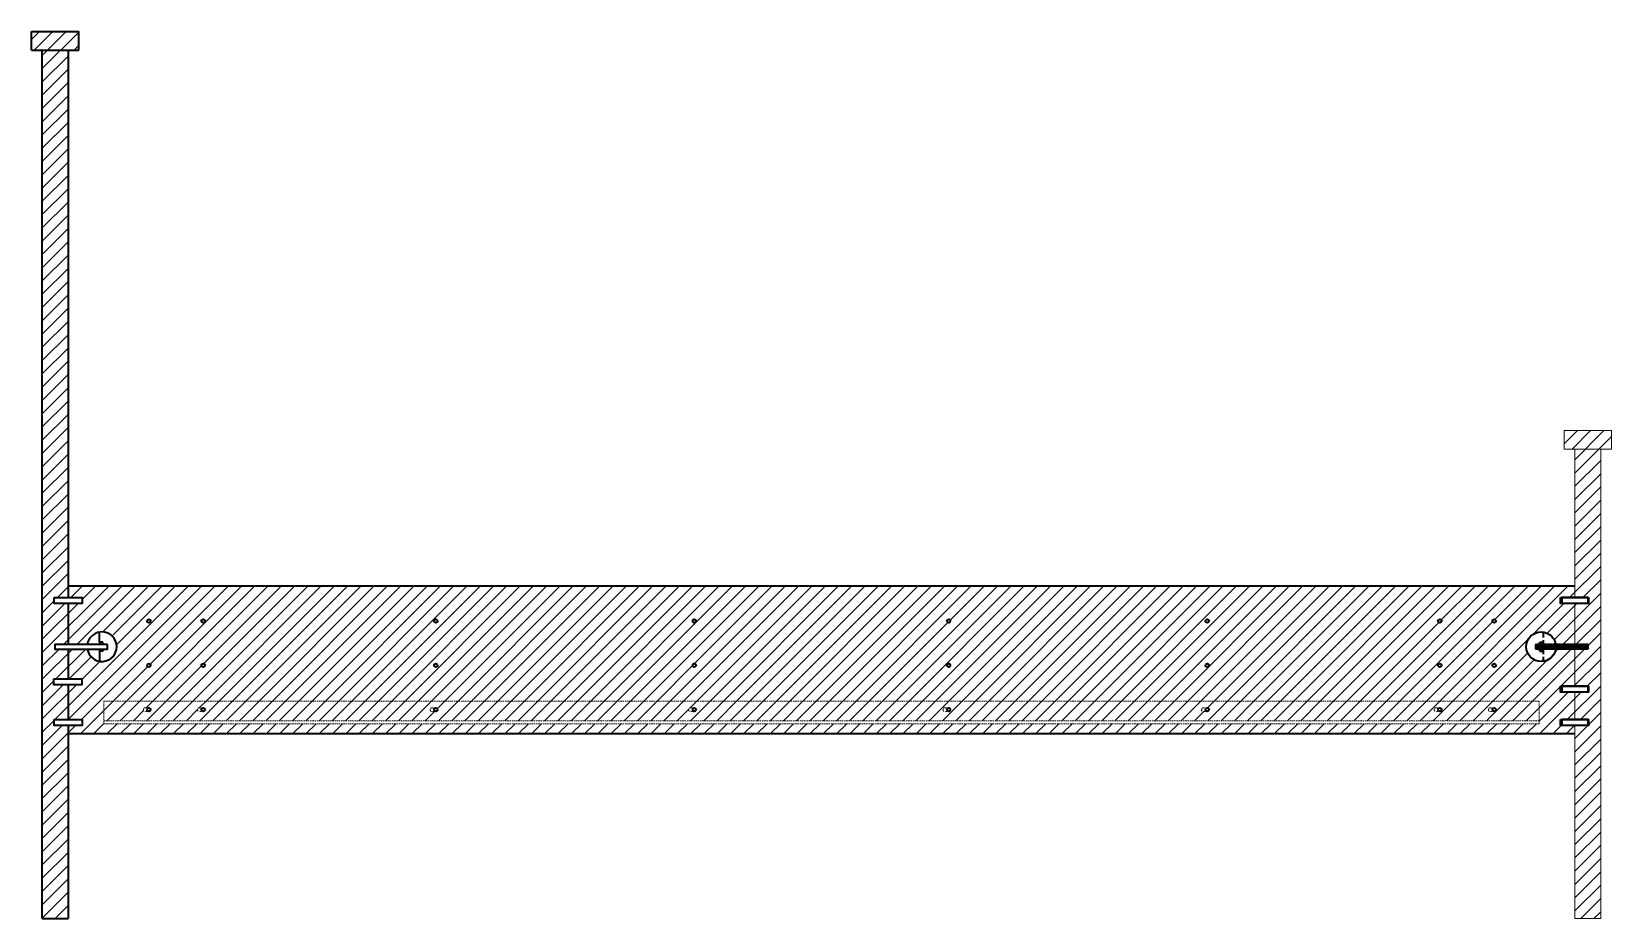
# Model space of a CAD drawing. Header units: millimetres. Extents: x -1075 to 19534, y -18367 to 1979.
# Drawn here: x 2469 to 4608, y -11868 to -10668 of the extents above; entities that cross this region are included whole.
import ezdxf

# ---------------------------------------------------------------- set-up
doc = ezdxf.new("R2010")
doc.units = ezdxf.units.MM
doc.linetypes.add('DASHED', pattern=[0.75, 0.5, -0.25])
for name, color, linetype, lineweight in [('A-DETL-MCUT', 7, 'Continuous', 35), ('A-DETL-MCUT1', 7, 'Continuous', 35), ('A-ELEV-MBE', 7, 'Continuous', 18), ('A-SECT-MCUT', 7, 'Continuous', 35)]:
    doc.layers.add(name, color=color, linetype=linetype, lineweight=lineweight)

msp = doc.modelspace()

# ---------------------------------------------------------------- hatches: boundary and pattern name
at = {"layer": 'A-SECT-MCUT', "lineweight": 13, "true_color": 0x636466}
h = msp.add_hatch(dxfattribs=at)
h.set_pattern_fill('ANSI31', color=251, scale=4)
h.paths.add_polyline_path([(4593.1, -11232.8), (4558.1, -11232.8), (4558.1, -11433.8), (4576.7, -11433.8), (4576.7, -11434.9), (4577.1, -11435.3), (4577.1, -11441.8), (4538.7, -11441.8), (4538.7, -11433.8), (4558.1, -11433.8), (4558.1, -11417.8), (2518.1, -11417.8), (2518.1, -11433.8), (2537.1, -11433.8), (2537.1, -11441.8), (2518.1, -11441.8), (2518.1, -11497.2), (2544, -11497.2, -0.927449), (2583.8, -11500.2, -0.9256), (2544.1, -11503.3), (2518.1, -11503.3), (2518.1, -11543.7), (2536.7, -11543.7), (2536.7, -11551.7), (2518.1, -11551.7), (2518.1, -11598.8), (2537.1, -11598.8), (2537.1, -11606.8), (2518.1, -11606.8), (2518.1, -11617.8), (4558.1, -11617.8), (4558.1, -11606.8), (4538.7, -11606.8), (4538.7, -11598.8), (4558.1, -11598.8), (4558.1, -11561.7), (4538.7, -11561.7), (4538.7, -11553.7), (4576.7, -11553.7), (4576.7, -11554.8), (4577.1, -11555.2), (4577.1, -11561.7), (4558.1, -11561.7), (4558.1, -11598.8), (4576.7, -11598.8), (4576.7, -11599.9), (4577.1, -11600.3), (4577.1, -11606.8), (4558.1, -11606.8), (4558.1, -11867.8), (4593.1, -11867.8)])
h.paths.add_polyline_path([(4509.6, -11573.8), (4509.6, -11604.4), (2566.6, -11604.4), (2566.6, -11573.8)], flags=16)
h.paths.add_polyline_path([(3013.4, -11525.4, -1), (3018.4, -11525.4, -1)], flags=16)
h.paths.add_polyline_path([(3013.4, -11465.4, -1), (3018.4, -11465.4, -1)], flags=16)
h.paths.add_polyline_path([(3018.4, -11584.9), (3018.4, -11585.9, -0.414214), (3016.4, -11587.9), (3010.4, -11587.9, -0.414214), (3008.4, -11585.9), (3008.4, -11584.9, -0.414214), (3010.4, -11582.9), (3016.4, -11582.9, -0.414214)], flags=0)
h.paths.add_polyline_path([(3368.4, -11525.4, -1), (3363.4, -11525.4, -1)], flags=16)
h.paths.add_polyline_path([(3368.4, -11465.4, -1), (3363.4, -11465.4, -1)], flags=16)
h.paths.add_polyline_path([(3358.4, -11584.9, -0.414214), (3360.4, -11582.9), (3366.4, -11582.9, -0.414214), (3368.4, -11584.9), (3368.4, -11585.9, -0.414214), (3366.4, -11587.9), (3360.4, -11587.9, -0.414214), (3358.4, -11585.9)], flags=0)
h.paths.add_polyline_path([(3368.4, -11585.4, -1), (3363.4, -11585.4, -1)], flags=0)
h.paths.add_polyline_path([(2698.4, -11525.4, -1), (2703.4, -11525.4, -1)], flags=16)
h.paths.add_polyline_path([(2698.4, -11465.4, -1), (2703.4, -11465.4, -1)], flags=16)
h.paths.add_polyline_path([(2703.4, -11584.9), (2703.4, -11585.9, -0.414214), (2701.4, -11587.9), (2695.4, -11587.9, -0.414214), (2693.4, -11585.9), (2693.4, -11584.9, -0.414214), (2695.4, -11582.9), (2701.4, -11582.9, -0.414214)], flags=0)
h.paths.add_polyline_path([(2624.9, -11525.4, -1), (2629.9, -11525.4, -1)], flags=16)
h.paths.add_polyline_path([(2624.9, -11465.4, -1), (2629.9, -11465.4, -1)], flags=16)
h.paths.add_polyline_path([(2629.9, -11584.9), (2629.9, -11585.9, -0.414214), (2627.9, -11587.9), (2621.9, -11587.9, -0.414214), (2619.9, -11585.9), (2619.9, -11584.9, -0.414214), (2621.9, -11582.9), (2627.9, -11582.9, -0.414214)], flags=0)
h.paths.add_polyline_path([(3712.8, -11525.4, -1), (3707.8, -11525.4, -1)], flags=16)
h.paths.add_polyline_path([(3702.8, -11584.9, -0.414214), (3704.8, -11582.9), (3710.8, -11582.9, -0.414214), (3712.8, -11584.9), (3712.8, -11585.9, -0.414214), (3710.8, -11587.9), (3704.8, -11587.9, -0.414214), (3702.8, -11585.9)], flags=0)
h.paths.add_polyline_path([(3712.8, -11465.4, -1), (3707.8, -11465.4, -1)], flags=16)
h.paths.add_polyline_path([(3712.8, -11585.4, -1), (3707.8, -11585.4, -1)], flags=0)
h.paths.add_polyline_path([(4052.8, -11584.9, -0.414214), (4054.8, -11582.9), (4060.8, -11582.9, -0.414214), (4062.8, -11584.9), (4062.8, -11585.9, -0.414214), (4060.8, -11587.9), (4054.8, -11587.9, -0.414214), (4052.8, -11585.9)], flags=0)
h.paths.add_polyline_path([(4062.8, -11525.4, -1), (4057.8, -11525.4, -1)], flags=16)
h.paths.add_polyline_path([(4062.8, -11465.4, -1), (4057.8, -11465.4, -1)], flags=16)
h.paths.add_polyline_path([(4062.8, -11585.4, -1), (4057.8, -11585.4, -1)], flags=0)
h.paths.add_polyline_path([(4367.8, -11584.9, -0.414214), (4369.8, -11582.9), (4375.8, -11582.9, -0.414214), (4377.8, -11584.9), (4377.8, -11585.9, -0.414214), (4375.8, -11587.9), (4369.8, -11587.9, -0.414214), (4367.8, -11585.9)], flags=0)
h.paths.add_polyline_path([(4377.8, -11525.4, -1), (4372.8, -11525.4, -1)], flags=16)
h.paths.add_polyline_path([(4377.8, -11465.4, -1), (4372.8, -11465.4, -1)], flags=16)
h.paths.add_polyline_path([(4377.8, -11585.4, -1), (4372.8, -11585.4, -1)], flags=0)
h.paths.add_polyline_path([(4441.3, -11584.9, -0.414214), (4443.3, -11582.9), (4449.3, -11582.9, -0.414214), (4451.3, -11584.9), (4451.3, -11585.9, -0.414214), (4449.3, -11587.9), (4443.3, -11587.9, -0.414214), (4441.3, -11585.9)], flags=0)
h.paths.add_polyline_path([(4451.3, -11525.4, -1), (4446.3, -11525.4, -1)], flags=16)
h.paths.add_polyline_path([(4451.3, -11465.4, -1), (4446.3, -11465.4, -1)], flags=16)
h.paths.add_polyline_path([(4451.3, -11585.4, -1), (4446.3, -11585.4, -1)], flags=0)
h.paths.add_polyline_path([(4532.2, -11497.3, -0.249301), (4533.2, -11497.6), (4533.2, -11497.6, -0.415904), (4534.9, -11497.6), (4534.9, -11497.6, -0.415904), (4536.5, -11497.6), (4536.5, -11497.6, -0.415904), (4538.2, -11497.6), (4538.2, -11497.6, -0.415904), (4539.8, -11497.6, -0.415905), (4541.5, -11497.6, -0.415905), (4543.1, -11497.6, -0.415904), (4544.8, -11497.6), (4544.8, -11497.6, -0.415904), (4546.4, -11497.6), (4546.4, -11497.6, -0.415904), (4548.1, -11497.6), (4548.1, -11497.6, -0.415903), (4549.7, -11497.6), (4549.7, -11497.6, -0.415904), (4551.4, -11497.6), (4551.4, -11497.6, -0.415904), (4553, -11497.6), (4553, -11497.6, -0.415904), (4554.7, -11497.6), (4554.7, -11497.6, -0.415904), (4556.3, -11497.6), (4556.3, -11497.6, -0.415904), (4558, -11497.6), (4558, -11497.6, -0.415905), (4559.6, -11497.6, -0.415905), (4561.3, -11497.6, -0.415905), (4563, -11497.6, -0.415905), (4564.6, -11497.6, -0.415905), (4566.3, -11497.6, -0.415905), (4567.9, -11497.6), (4567.9, -11497.6, -0.415904), (4569.6, -11497.6, -0.415905), (4571.2, -11497.6, -0.415905), (4572.9, -11497.6, -0.415905), (4574.5, -11497.6, -0.44132), (4576.1, -11497.6), (4576.1, -11502.9, -0.415899), (4574.4, -11502.9, -0.415903), (4572.8, -11502.9), (4572.8, -11502.9, -0.4159), (4571.1, -11502.9), (4571.1, -11502.9, -0.4159), (4569.5, -11502.9), (4569.5, -11502.9, -0.415899), (4567.8, -11502.9), (4567.8, -11502.9, -0.415899), (4566.1, -11502.9), (4566.1, -11502.9, -0.415899), (4564.5, -11502.9), (4564.5, -11502.9, -0.415894), (4562.8, -11502.9), (4562.8, -11502.9, -0.415894), (4561.2, -11502.9), (4561.2, -11502.9, -0.415894), (4559.5, -11502.9), (4559.5, -11502.9, -0.415894), (4557.9, -11502.9), (4557.9, -11502.9, -0.415894), (4556.2, -11502.9), (4556.2, -11502.9, -0.415894), (4554.6, -11502.9), (4554.6, -11502.9, -0.415889), (4552.9, -11502.9), (4552.9, -11502.9, -0.415889), (4551.3, -11502.9), (4551.3, -11502.9, -0.415889), (4549.6, -11502.9), (4549.6, -11502.9, -0.415889), (4548, -11502.9), (4548, -11502.9, -0.415889), (4546.3, -11502.9), (4546.3, -11502.9, -0.415888), (4544.7, -11502.9), (4544.7, -11502.9, -0.415884), (4543, -11502.9), (4543, -11502.9, -0.415883), (4541.4, -11502.9), (4541.4, -11502.9, -0.415883), (4539.7, -11502.9), (4539.7, -11502.9, -0.415883), (4538.1, -11502.9), (4538.1, -11502.9, -0.415883), (4536.4, -11502.9), (4536.4, -11502.9, -0.415883), (4534.7, -11502.9), (4534.7, -11502.9, -0.415878), (4533.1, -11502.9), (4533.1, -11502.9, -0.225016), (4532.2, -11503.2, -0.927496), (4492.4, -11500.2, -0.927864)], flags=16)
h.paths.add_polyline_path([(4504.9, -11497.2), (4505, -11497.6, -0.415904), (4506.6, -11497.6), (4506.6, -11497.6, -0.415904), (4508.3, -11497.6), (4508.3, -11497.6, -0.415904), (4510, -11497.6), (4510, -11497.6, -0.204557), (4510.8, -11497.2), (4510.8, -11495.5), (4510.4, -11495.5), (4510.4, -11497.2), (4510.8, -11497.2), (4510.8, -11497.2, 0.204557), (4510, -11497.6), (4510.4, -11499.2), (4510.3, -11498.4, 0.669223), (4508.3, -11497.6), (4509.7, -11498.7, -0.403009), (4510.4, -11497.3), (4510.4, -11494.2), (4514.7, -11494.2), (4514.7, -11493.6), (4515.4, -11480.2), (4515.4, -11497.3, -0.282709), (4516.6, -11497.6), (4516.6, -11497.6, -0.415904), (4518.2, -11497.6), (4518.2, -11497.6, -0.415904), (4519.9, -11497.6), (4519.9, -11497.6, -0.415904), (4521.5, -11497.6), (4521.5, -11497.6, -0.415904), (4523.2, -11497.6), (4523.2, -11497.6, -0.436136), (4524.9, -11497.6, -0.436147), (4526.6, -11497.6), (4526.6, -11497.6, -0.415904), (4528.2, -11497.6), (4528.2, -11497.6, -0.415904), (4529.9, -11497.6), (4531.4, -11502.9, -0.415857), (4529.8, -11502.9), (4529.8, -11502.9, -0.415852), (4528.1, -11502.9), (4528.1, -11502.9, -0.41583), (4526.5, -11502.9), (4526.5, -11502.9, -0.436333), (4524.8, -11502.8, -0.435975), (4523.1, -11502.9), (4523.1, -11502.9, -0.415857), (4521.4, -11502.9), (4521.4, -11502.9, -0.415857), (4519.8, -11502.9), (4519.8, -11502.9, -0.415852), (4518.1, -11502.9), (4518.1, -11502.9, -0.41583), (4516.5, -11502.9), (4516.5, -11502.9, -0.25687), (4515.4, -11503.2), (4515.4, -11506.9), (4514.7, -11506.9), (4510.4, -11506.2), (4510.2, -11502.1, -0.669078), (4508.2, -11502.9), (4508.2, -11502.9, -0.41583), (4506.5, -11502.9), (4506.5, -11502.9, -0.41598), (4504.9, -11502.9)], flags=0)
h.paths.add_polyline_path([(4513.3, -11503.2), (4511.8, -11501.7, -0.481108), (4510.7, -11503.2)], flags=0)
h.paths.add_polyline_path([(4514.7, -11497.4), (4514.7, -11502.6), (4513.3, -11497.6, -0.354473)], flags=0)
h.paths.add_polyline_path([(2518.1, -10692.8), (2483.1, -10692.8), (2483.1, -11867.8), (2518.1, -11867.8), (2518.1, -11606.8), (2499.1, -11606.8), (2499.1, -11598.8), (2518.1, -11598.8), (2518.1, -11551.7), (2498.7, -11551.7), (2498.7, -11543.7), (2518.1, -11543.7), (2518.1, -11503.3), (2500.1, -11503.3), (2500.1, -11497.2), (2518.1, -11497.2), (2518.1, -11441.8), (2499.1, -11441.8), (2499.1, -11433.8), (2518.1, -11433.8)])
h.paths.add_polyline_path([(2532.6, -10667.8), (2468.6, -10667.8), (2468.6, -10692.8), (2532.6, -10692.8)])
h.paths.add_polyline_path([(4607.6, -11207.8), (4543.6, -11207.8), (4543.6, -11232.8), (4607.6, -11232.8)])
h = msp.add_hatch(dxfattribs=at)
h.set_pattern_fill('ANSI31', color=251, scale=4)
h.paths.add_polyline_path([(4509.6, -11573.8), (2566.6, -11573.8), (2566.6, -11600.4), (4509.6, -11600.4)])
h.paths.add_polyline_path([(2703.4, -11585.9, -0.414214), (2701.4, -11587.9), (2695.4, -11587.9, -0.414214), (2693.4, -11585.9), (2693.4, -11584.9, -0.414214), (2695.4, -11582.9), (2701.4, -11582.9, -0.414214), (2703.4, -11584.9)], flags=16)
h.paths.add_polyline_path([(2698.4, -11585.4, -1), (2703.4, -11585.4, -1)], flags=0)
h.paths.add_polyline_path([(3008.4, -11585.9), (3008.4, -11584.9, -0.414214), (3010.4, -11582.9), (3016.4, -11582.9, -0.414214), (3018.4, -11584.9), (3018.4, -11585.9, -0.414214), (3016.4, -11587.9), (3010.4, -11587.9, -0.414214)], flags=16)
h.paths.add_polyline_path([(2629.9, -11585.9, -0.414214), (2627.9, -11587.9), (2621.9, -11587.9, -0.414214), (2619.9, -11585.9), (2619.9, -11584.9, -0.414214), (2621.9, -11582.9), (2627.9, -11582.9, -0.414214), (2629.9, -11584.9)], flags=16)
h.paths.add_polyline_path([(2624.9, -11585.4, -1), (2629.9, -11585.4, -1)], flags=0)
h.paths.add_polyline_path([(3018.4, -11585.4, -1), (3013.4, -11585.4, -1)], flags=0)
h.paths.add_polyline_path([(3358.4, -11585.9), (3358.4, -11584.9, -0.414214), (3360.4, -11582.9), (3366.4, -11582.9, -0.414214), (3368.4, -11584.9), (3368.4, -11585.9, -0.414214), (3366.4, -11587.9), (3360.4, -11587.9, -0.414214)], flags=16)
h.paths.add_polyline_path([(3368.4, -11585.4, -1), (3363.4, -11585.4, -1)], flags=0)
h.paths.add_polyline_path([(3702.8, -11585.9), (3702.8, -11584.9, -0.414214), (3704.8, -11582.9), (3710.8, -11582.9, -0.414214), (3712.8, -11584.9), (3712.8, -11585.9, -0.414214), (3710.8, -11587.9), (3704.8, -11587.9, -0.414214)], flags=16)
h.paths.add_polyline_path([(3712.8, -11585.4, -1), (3707.8, -11585.4, -1)], flags=0)
h.paths.add_polyline_path([(4052.8, -11585.9), (4052.8, -11584.9, -0.414214), (4054.8, -11582.9), (4060.8, -11582.9, -0.414214), (4062.8, -11584.9), (4062.8, -11585.9, -0.414214), (4060.8, -11587.9), (4054.8, -11587.9, -0.414214)], flags=16)
h.paths.add_polyline_path([(4062.8, -11585.4, -1), (4057.8, -11585.4, -1)], flags=0)
h.paths.add_polyline_path([(4367.8, -11585.9), (4367.8, -11584.9, -0.414214), (4369.8, -11582.9), (4375.8, -11582.9, -0.414214), (4377.8, -11584.9), (4377.8, -11585.9, -0.414214), (4375.8, -11587.9), (4369.8, -11587.9, -0.414214)], flags=16)
h.paths.add_polyline_path([(4377.8, -11585.4, -1), (4372.8, -11585.4, -1)], flags=0)
h.paths.add_polyline_path([(4441.3, -11585.9), (4441.3, -11584.9, -0.414214), (4443.3, -11582.9), (4449.3, -11582.9, -0.414214), (4451.3, -11584.9), (4451.3, -11585.9, -0.414214), (4449.3, -11587.9), (4443.3, -11587.9, -0.414214)], flags=16)
h.paths.add_polyline_path([(4451.3, -11585.4, -1), (4446.3, -11585.4, -1)], flags=0)

# ---------------------------------------------------------------- linework, layer by layer
at = {"layer": 'A-DETL-MCUT'}
for p, q in [((2468.6, -10692.8, 412.9), (2468.6, -10667.8, 412.9)), ((2532.6, -10692.8, 412.9), (2532.6, -10667.8, 412.9)), ((2468.6, -10692.8, 412.9), (2532.6, -10692.8, 412.9)), ((2483.1, -10692.8, 412.9), (2518.1, -10692.8, 412.9)), ((2518.1, -11417.8, 412.9), (4558.1, -11417.8, 412.9)), ((2518.1, -11617.8, 412.9), (4558.1, -11617.8, 412.9)), ((2483.1, -11867.8, 412.9), (2518.1, -11867.8, 412.9))]:
    msp.add_line(p, q, dxfattribs=at)
at = {"layer": 'A-DETL-MCUT', "linetype": 'DASHED', "ltscale": 15}
for p, q in [((4515.4, -11480.2, 412.9), (4515.4, -11520.2, 412.9)), ((4510.4, -11505, 412.9), (4510.4, -11495.5, 412.9)), ((4510.4, -11495.5, 412.9), (4510.8, -11495.5, 412.9)), ((4510.4, -11505, 412.9), (4510.8, -11505, 412.9)), ((4510.8, -11506.2, 412.9), (4510.8, -11494.2, 412.9)), ((4510.8, -11494.2, 412.9), (4514.7, -11494.2, 412.9)), ((4510.8, -11495.5, 412.9), (4510.8, -11494.2, 412.9)), ((4510.8, -11497.2, 412.9), (4514.7, -11497.2, 412.9)), ((4510.8, -11503.2, 412.9), (4514.7, -11503.2, 412.9)), ((4510.8, -11505, 412.9), (4510.8, -11506.2, 412.9)), ((4510.8, -11506.2, 412.9), (4514.7, -11506.2, 412.9)), ((4514.7, -11494.2, 412.9), (4514.7, -11493.6, 412.9)), ((4514.7, -11493.6, 412.9), (4515.4, -11493.6, 412.9)), ((4514.7, -11506.2, 412.9), (4514.7, -11494.2, 412.9)), ((4514.7, -11506.2, 412.9), (4514.7, -11506.2, 412.9)), ((4514.7, -11506.2, 412.9), (4514.7, -11506.9, 412.9)), ((4514.7, -11506.9, 412.9), (4515.4, -11506.9, 412.9)), ((4515.4, -11493.6, 412.9), (4515.4, -11506.9, 412.9))]:
    msp.add_line(p, q, dxfattribs=at)
at = {"layer": 'A-DETL-MCUT', "ltscale": 8}
for p, q in [((2560.4, -11493.6, 412.9), (2560.4, -11497.2, 412.9)), ((2565, -11494.2, 412.9), (2560.4, -11494.2, 412.9)), ((2565.4, -11497.2, 412.9), (2560.4, -11497.2, 412.9)), ((2560.4, -11503.3, 412.9), (2560.4, -11520.2, 412.9)), ((2560.4, -11503.3, 412.9), (2560.4, -11506.9, 412.9)), ((2565, -11506.2, 412.9), (2560.4, -11506.2, 412.9)), ((2561.1, -11506.2, 412.9), (2561.1, -11506.2, 412.9)), ((2565, -11497.2, 412.9), (2565, -11494.2, 412.9)), ((2565, -11495.5, 412.9), (2565, -11494.2, 412.9)), ((2565, -11506.2, 412.9), (2565, -11503.3, 412.9)), ((2565, -11505, 412.9), (2565, -11506.2, 412.9))]:
    msp.add_line(p, q, dxfattribs=at)
at = {"layer": 'A-DETL-MCUT', "elevation": 412.9}
for points in [[(2468.6, -10667.8), (2532.6, -10667.8)], [(2483.1, -11867.8), (2483.1, -10692.8)], [(2518.1, -10692.8), (2518.1, -11433.8)], [(2518.1, -11441.8), (2518.1, -11497.2)], [(2518.1, -11503.3), (2518.1, -11543.7)], [(2518.1, -11551.7), (2518.1, -11598.8)], [(2518.1, -11606.8), (2518.1, -11867.8)]]:
    msp.add_lwpolyline(points, dxfattribs=at)
at = {"layer": 'A-DETL-MCUT'}
msp.add_circle((4512.4, -11500.2, 412.9), 20, dxfattribs=at)
msp.add_arc((2563.8, -11500.2, 412.9), 20, 188.7138, 171.3774, dxfattribs=at)
at = {"layer": 'A-DETL-MCUT1'}
for p, q in [((4540.6, -11433.8, 412.9), (4539.1, -11435.3, 412.9)), ((4539.1, -11435.3, 412.9), (4539.1, -11440.3, 412.9)), ((4540.6, -11441.8, 412.9), (4539.1, -11440.3, 412.9)), ((4540.6, -11433.8, 412.9), (4540.6, -11441.8, 412.9)), ((4575.6, -11433.8, 412.9), (4540.6, -11433.8, 412.9)), ((4575.6, -11441.8, 412.9), (4540.6, -11441.8, 412.9)), ((4575.6, -11433.8, 412.9), (4577.1, -11435.3, 412.9)), ((4575.6, -11433.8, 412.9), (4575.6, -11441.8, 412.9)), ((4575.6, -11441.8, 412.9), (4577.1, -11440.3, 412.9)), ((4577.1, -11440.3, 412.9), (4577.1, -11435.3, 412.9)), ((4505, -11497.6, 412.9), (4506.5, -11502.9, 412.9)), ((4506.6, -11497.6, 412.9), (4508.2, -11502.9, 412.9)), ((4508.3, -11497.6, 412.9), (4509.8, -11502.9, 412.9)), ((4510, -11497.6, 412.9), (4511.5, -11502.9, 412.9)), ((4511.6, -11497.6, 412.9), (4513.2, -11502.9, 412.9)), ((4513.3, -11497.6, 412.9), (4514.8, -11502.9, 412.9)), ((4514.9, -11497.6, 412.9), (4516.5, -11502.9, 412.9)), ((4516.6, -11497.6, 412.9), (4518.1, -11502.9, 412.9)), ((4518.2, -11497.6, 412.9), (4519.8, -11502.9, 412.9)), ((4519.9, -11497.6, 412.9), (4521.4, -11502.9, 412.9)), ((4521.5, -11497.6, 412.9), (4523.1, -11502.9, 412.9)), ((4523.2, -11497.6, 412.9), (4524.7, -11502.9, 412.9)), ((4524.9, -11497.6, 412.9), (4526.5, -11502.9, 412.9)), ((4526.6, -11497.6, 412.9), (4528.1, -11502.9, 412.9)), ((4528.2, -11497.6, 412.9), (4529.8, -11502.9, 412.9)), ((4529.9, -11497.6, 412.9), (4531.4, -11502.9, 412.9)), ((4531.5, -11497.6, 412.9), (4533.1, -11502.9, 412.9)), ((4533.2, -11497.6, 412.9), (4534.7, -11502.9, 412.9)), ((4534.9, -11497.6, 412.9), (4536.4, -11502.9, 412.9)), ((4536.5, -11497.6, 412.9), (4538.1, -11502.9, 412.9)), ((4538.2, -11497.6, 412.9), (4539.7, -11502.9, 412.9)), ((4539.8, -11497.6, 412.9), (4541.4, -11502.9, 412.9)), ((4541.5, -11497.6, 412.9), (4543, -11502.9, 412.9)), ((4543.1, -11497.6, 412.9), (4544.7, -11502.9, 412.9)), ((4544.8, -11497.6, 412.9), (4546.3, -11502.9, 412.9)), ((4546.4, -11497.6, 412.9), (4548, -11502.9, 412.9)), ((4548.1, -11497.6, 412.9), (4549.6, -11502.9, 412.9)), ((4549.7, -11497.6, 412.9), (4551.3, -11502.9, 412.9)), ((4549.7, -11497.6, 412.9), (4551.3, -11502.9, 412.9)), ((4551.4, -11497.6, 412.9), (4552.9, -11502.9, 412.9)), ((4553, -11497.6, 412.9), (4554.6, -11502.9, 412.9)), ((4554.7, -11497.6, 412.9), (4556.2, -11502.9, 412.9)), ((4556.3, -11497.6, 412.9), (4557.9, -11502.9, 412.9)), ((4558, -11497.6, 412.9), (4559.5, -11502.9, 412.9)), ((4559.6, -11497.6, 412.9), (4561.2, -11502.9, 412.9)), ((4561.3, -11497.6, 412.9), (4562.8, -11502.9, 412.9)), ((4563, -11497.6, 412.9), (4564.5, -11502.9, 412.9)), ((4564.6, -11497.6, 412.9), (4566.1, -11502.9, 412.9)), ((4566.3, -11497.6, 412.9), (4567.8, -11502.9, 412.9)), ((4567.9, -11497.6, 412.9), (4569.5, -11502.9, 412.9)), ((4569.6, -11497.6, 412.9), (4571.1, -11502.9, 412.9)), ((4571.2, -11497.6, 412.9), (4572.8, -11502.9, 412.9)), ((4572.9, -11497.6, 412.9), (4574.4, -11502.9, 412.9)), ((4574.5, -11497.6, 412.9), (4576.1, -11502.9, 412.9)), ((4540.6, -11553.7, 412.9), (4539.1, -11555.2, 412.9)), ((4539.1, -11555.2, 412.9), (4539.1, -11560.2, 412.9)), ((4540.6, -11561.7, 412.9), (4539.1, -11560.2, 412.9)), ((4540.6, -11553.7, 412.9), (4540.6, -11561.7, 412.9)), ((4575.6, -11553.7, 412.9), (4540.6, -11553.7, 412.9)), ((4575.6, -11561.7, 412.9), (4540.6, -11561.7, 412.9)), ((4575.6, -11553.7, 412.9), (4577.1, -11555.2, 412.9)), ((4575.6, -11553.7, 412.9), (4575.6, -11561.7, 412.9)), ((4575.6, -11561.7, 412.9), (4577.1, -11560.2, 412.9)), ((4577.1, -11560.2, 412.9), (4577.1, -11555.2, 412.9)), ((4540.6, -11598.8, 412.9), (4539.1, -11600.3, 412.9)), ((4539.1, -11600.3, 412.9), (4539.1, -11605.3, 412.9)), ((4540.6, -11606.8, 412.9), (4539.1, -11605.3, 412.9)), ((4540.6, -11598.8, 412.9), (4540.6, -11606.8, 412.9)), ((4575.6, -11598.8, 412.9), (4540.6, -11598.8, 412.9)), ((4575.6, -11606.8, 412.9), (4540.6, -11606.8, 412.9)), ((4575.6, -11598.8, 412.9), (4577.1, -11600.3, 412.9)), ((4575.6, -11598.8, 412.9), (4575.6, -11606.8, 412.9)), ((4575.6, -11606.8, 412.9), (4577.1, -11605.3, 412.9)), ((4577.1, -11605.3, 412.9), (4577.1, -11600.3, 412.9))]:
    msp.add_line(p, q, dxfattribs=at)
at = {"layer": 'A-DETL-MCUT1', "elevation": 412.9}
for points in [[(4505, -11497.6), (4504.9, -11497.6), (4504.9, -11502.9)], [(4576.1, -11502.9), (4576.1, -11497.6)]]:
    msp.add_lwpolyline(points, dxfattribs=at)
at = {"layer": 'A-DETL-MCUT1'}
for centre in [(2627.4, -11465.4), (2700.9, -11465.4), (3015.9, -11465.4), (3365.9, -11465.4), (3710.3, -11465.4), (4060.3, -11465.4), (4375.3, -11465.4), (4448.8, -11465.4), (2627.4, -11525.4), (2700.9, -11525.4), (3015.9, -11525.4), (3365.9, -11525.4), (3710.3, -11525.4), (4060.3, -11525.4), (4375.3, -11525.4), (4448.8, -11525.4), (2627.4, -11585.4), (2700.9, -11585.4), (3015.9, -11585.4), (3365.9, -11585.4), (3710.3, -11585.4), (4060.3, -11585.4), (4375.3, -11585.4), (4448.8, -11585.4)]:
    msp.add_circle(centre, 2.5, dxfattribs=at)
for centre, radius, start, end in [((4505.7, -11502.1, 412.9), 1.17, 224.8347, 315.1653), ((4505.8, -11498.4, 412.9), 1.17, 44.8347, 135.1653), ((4507.4, -11502.1, 412.9), 1.17, 224.8347, 315.1653), ((4507.5, -11498.4, 412.9), 1.17, 44.8347, 135.1653), ((4509, -11502.1, 412.9), 1.17, 224.8347, 315.1653), ((4509.1, -11498.4, 412.9), 1.17, 44.8347, 135.1653), ((4510.7, -11502.1, 412.9), 1.17, 224.8347, 315.1653), ((4510.8, -11498.4, 412.9), 1.17, 44.8347, 135.1653), ((4512.3, -11502.1, 412.9), 1.17, 224.8347, 315.1653), ((4512.4, -11498.4, 412.9), 1.17, 44.8347, 135.1653), ((4514, -11502.1, 412.9), 1.17, 224.8347, 315.1653), ((4514.1, -11498.4, 412.9), 1.17, 44.8347, 135.1653), ((4515.6, -11502.1, 412.9), 1.17, 224.8347, 315.1653), ((4515.7, -11498.4, 412.9), 1.17, 44.8347, 135.1653), ((4517.3, -11502.1, 412.9), 1.17, 224.8347, 315.1653), ((4517.4, -11498.4, 412.9), 1.17, 44.8347, 135.1653), ((4518.9, -11502.1, 412.9), 1.17, 224.8347, 315.1653), ((4519, -11498.4, 412.9), 1.17, 44.8347, 135.1653), ((4520.6, -11502.1, 412.9), 1.17, 224.8347, 315.1653), ((4520.7, -11498.4, 412.9), 1.17, 44.8347, 135.1653), ((4522.2, -11502.1, 412.9), 1.17, 224.8347, 315.1653), ((4522.3, -11498.4, 412.9), 1.17, 44.8347, 135.1653), ((4523.9, -11502.1, 412.9), 1.17, 224.8347, 315.1653), ((4524, -11498.4, 412.9), 1.17, 44.8347, 135.1653), ((4525.7, -11502.1, 412.9), 1.17, 224.8347, 315.1653), ((4525.8, -11498.4, 412.9), 1.17, 44.8347, 135.1653), ((4527.3, -11502.1, 412.9), 1.17, 224.8347, 315.1653), ((4527.4, -11498.4, 412.9), 1.17, 44.8347, 135.1653), ((4529, -11502.1, 412.9), 1.17, 224.8347, 315.1653), ((4529.1, -11498.4, 412.9), 1.17, 44.8347, 135.1653), ((4530.6, -11502.1, 412.9), 1.17, 224.8347, 315.1653), ((4530.7, -11498.4, 412.9), 1.17, 44.8347, 135.1653), ((4532.3, -11502.1, 412.9), 1.17, 224.8347, 315.1653), ((4532.4, -11498.4, 412.9), 1.17, 44.8347, 135.1653), ((4533.9, -11502.1, 412.9), 1.17, 224.8347, 315.1653), ((4534, -11498.4, 412.9), 1.17, 44.8347, 135.1653), ((4535.6, -11502.1, 412.9), 1.17, 224.8347, 315.1653), ((4535.7, -11498.4, 412.9), 1.17, 44.8347, 135.1653), ((4537.2, -11502.1, 412.9), 1.17, 224.8347, 315.1653), ((4537.3, -11498.4, 412.9), 1.17, 44.8347, 135.1653), ((4538.9, -11502.1, 412.9), 1.17, 224.8347, 315.1653), ((4539, -11498.4, 412.9), 1.17, 44.8347, 135.1653), ((4540.5, -11502.1, 412.9), 1.17, 224.8347, 315.1653), ((4540.6, -11498.4, 412.9), 1.17, 44.8347, 135.1653), ((4542.2, -11502.1, 412.9), 1.17, 224.8347, 315.1653), ((4542.3, -11498.4, 412.9), 1.17, 44.8347, 135.1653), ((4543.8, -11502.1, 412.9), 1.17, 224.8347, 315.1653), ((4543.9, -11498.4, 412.9), 1.17, 44.8347, 135.1653), ((4545.5, -11502.1, 412.9), 1.17, 224.8347, 315.1653), ((4545.6, -11498.4, 412.9), 1.17, 44.8347, 135.1653), ((4547.1, -11502.1, 412.9), 1.17, 224.8347, 315.1653), ((4547.2, -11498.4, 412.9), 1.17, 44.8347, 135.1653), ((4548.8, -11502.1, 412.9), 1.17, 224.8347, 315.1653), ((4548.9, -11498.4, 412.9), 1.17, 44.8347, 135.1653), ((4550.4, -11502.1, 412.9), 1.17, 224.8347, 315.1653), ((4550.6, -11498.4, 412.9), 1.17, 44.8347, 135.1653), ((4552.1, -11502.1, 412.9), 1.17, 224.8347, 315.1653), ((4552.2, -11498.4, 412.9), 1.17, 44.8347, 135.1653), ((4553.8, -11502.1, 412.9), 1.17, 224.8347, 315.1653), ((4553.9, -11498.4, 412.9), 1.17, 44.8347, 135.1653), ((4555.4, -11502.1, 412.9), 1.17, 224.8347, 315.1653), ((4555.5, -11498.4, 412.9), 1.17, 44.8347, 135.1653), ((4557.1, -11502.1, 412.9), 1.17, 224.8347, 315.1653), ((4557.2, -11498.4, 412.9), 1.17, 44.8347, 135.1653), ((4558.7, -11502.1, 412.9), 1.17, 224.8347, 315.1653), ((4558.8, -11498.4, 412.9), 1.17, 44.8347, 135.1653), ((4560.4, -11502.1, 412.9), 1.17, 224.8347, 315.1653), ((4560.5, -11498.4, 412.9), 1.17, 44.8347, 135.1653), ((4562, -11502.1, 412.9), 1.17, 224.8347, 315.1653), ((4562.1, -11498.4, 412.9), 1.17, 44.8347, 135.1653), ((4563.7, -11502.1, 412.9), 1.17, 224.8347, 315.1653), ((4563.8, -11498.4, 412.9), 1.17, 44.8347, 135.1653), ((4565.3, -11502.1, 412.9), 1.17, 224.8347, 315.1653), ((4565.4, -11498.4, 412.9), 1.17, 44.8347, 135.1653), ((4567, -11502.1, 412.9), 1.17, 224.8347, 315.1653), ((4567.1, -11498.4, 412.9), 1.17, 44.8347, 135.1653), ((4568.6, -11502.1, 412.9), 1.17, 224.8347, 315.1653), ((4568.7, -11498.4, 412.9), 1.17, 44.8347, 135.1653), ((4570.3, -11502.1, 412.9), 1.17, 224.8347, 315.1653), ((4570.4, -11498.4, 412.9), 1.17, 44.8347, 135.1653), ((4571.9, -11502.1, 412.9), 1.17, 224.8347, 315.1653), ((4572, -11498.4, 412.9), 1.17, 44.8347, 135.1653), ((4573.6, -11502.1, 412.9), 1.17, 224.8347, 315.1653), ((4573.7, -11498.4, 412.9), 1.17, 44.8347, 135.1653), ((4575.2, -11502.1, 412.9), 1.17, 224.8347, 315.1653), ((4575.3, -11498.3, 412.9), 1.05, 42.3743, 137.6257)]:
    msp.add_arc(centre, radius, start, end, dxfattribs=at)
at = {"layer": 'A-ELEV-MBE'}
for p, q in [((4543.6, -11232.8, 412.9), (4543.6, -11207.8, 412.9)), ((4607.6, -11232.8, 412.9), (4607.6, -11207.8, 412.9)), ((4543.6, -11232.8, 412.9), (4607.6, -11232.8, 412.9)), ((4558.1, -11232.8, 412.9), (4593.1, -11232.8, 412.9)), ((4558.1, -11867.8, 412.9), (4593.1, -11867.8, 412.9))]:
    msp.add_line(p, q, dxfattribs=at)
at = {"layer": 'A-ELEV-MBE', "linetype": 'DASHED', "lineweight": 13, "ltscale": 4}
for p, q in [((2566.6, -11573.8), (2566.6, -11604.4)), ((2566.6, -11573.8), (4509.6, -11573.8)), ((4509.6, -11573.8), (4509.6, -11604.4)), ((2566.6, -11600.4), (4509.6, -11600.4)), ((2566.6, -11604.4), (4509.6, -11604.4))]:
    msp.add_line(p, q, dxfattribs=at)
at = {"layer": 'A-ELEV-MBE', "elevation": 412.9}
for points in [[(4543.6, -11207.8), (4607.6, -11207.8)], [(4558.1, -11433.8), (4558.1, -11232.8)], [(4593.1, -11232.8), (4593.1, -11867.8)], [(4558.1, -11553.7), (4558.1, -11441.8)], [(4558.1, -11598.8), (4558.1, -11561.7)], [(4558.1, -11867.8), (4558.1, -11606.8)]]:
    msp.add_lwpolyline(points, dxfattribs=at)
at = {"layer": 'A-ELEV-MBE', "linetype": 'DASHED', "lineweight": 13, "ltscale": 4}
for points in [[(2621.9, -11582.9), (2627.9, -11582.9, -0.414214), (2629.9, -11584.9), (2629.9, -11585.9, -0.414214), (2627.9, -11587.9), (2621.9, -11587.9, -0.414214), (2619.9, -11585.9), (2619.9, -11584.9, -0.414214)], [(2695.4, -11582.9), (2701.4, -11582.9, -0.414214), (2703.4, -11584.9), (2703.4, -11585.9, -0.414214), (2701.4, -11587.9), (2695.4, -11587.9, -0.414214), (2693.4, -11585.9), (2693.4, -11584.9, -0.414214)], [(3010.4, -11582.9), (3016.4, -11582.9, -0.414214), (3018.4, -11584.9), (3018.4, -11585.9, -0.414214), (3016.4, -11587.9), (3010.4, -11587.9, -0.414214), (3008.4, -11585.9), (3008.4, -11584.9, -0.414214)], [(3360.4, -11582.9), (3366.4, -11582.9, -0.414214), (3368.4, -11584.9), (3368.4, -11585.9, -0.414214), (3366.4, -11587.9), (3360.4, -11587.9, -0.414214), (3358.4, -11585.9), (3358.4, -11584.9, -0.414214)], [(3704.8, -11582.9), (3710.8, -11582.9, -0.414214), (3712.8, -11584.9), (3712.8, -11585.9, -0.414214), (3710.8, -11587.9), (3704.8, -11587.9, -0.414214), (3702.8, -11585.9), (3702.8, -11584.9, -0.414214)], [(4054.8, -11582.9), (4060.8, -11582.9, -0.414214), (4062.8, -11584.9), (4062.8, -11585.9, -0.414214), (4060.8, -11587.9), (4054.8, -11587.9, -0.414214), (4052.8, -11585.9), (4052.8, -11584.9, -0.414214)], [(4369.8, -11582.9), (4375.8, -11582.9, -0.414214), (4377.8, -11584.9), (4377.8, -11585.9, -0.414214), (4375.8, -11587.9), (4369.8, -11587.9, -0.414214), (4367.8, -11585.9), (4367.8, -11584.9, -0.414214)], [(4443.3, -11582.9), (4449.3, -11582.9, -0.414214), (4451.3, -11584.9), (4451.3, -11585.9, -0.414214), (4449.3, -11587.9), (4443.3, -11587.9, -0.414214), (4441.3, -11585.9), (4441.3, -11584.9, -0.414214)]]:
    msp.add_lwpolyline(points, format="xyb", close=True, dxfattribs=at)
at = {"layer": 'A-SECT-MCUT'}
msp.add_line((2560.4, -11493.6, 412.9), (2560.4, -11480.5, 412.9), dxfattribs=at)
at = {"layer": 'A-SECT-MCUT', "elevation": 412.9}
for points in [[(2499.1, -11433.8), (2537.1, -11433.8), (2537.1, -11441.8), (2499.1, -11441.8)], [(4538.7, -11433.8), (4576.7, -11433.8), (4576.7, -11441.8), (4538.7, -11441.8)], [(2571.3, -11497.2), (2500.1, -11497.2), (2500.1, -11503.3), (2571.3, -11503.3)], [(2498.7, -11543.7), (2536.7, -11543.7), (2536.7, -11551.7), (2498.7, -11551.7)], [(4538.7, -11553.7), (4576.7, -11553.7), (4576.7, -11561.7), (4538.7, -11561.7)], [(2499.1, -11598.8), (2537.1, -11598.8), (2537.1, -11606.8), (2499.1, -11606.8)], [(4538.7, -11598.8), (4576.7, -11598.8), (4576.7, -11606.8), (4538.7, -11606.8)]]:
    msp.add_lwpolyline(points, close=True, dxfattribs=at)
msp.add_lwpolyline([(2560.4, -11497.2), (2560.4, -11497.2)], dxfattribs=at)

doc.saveas('drawing.dxf')
